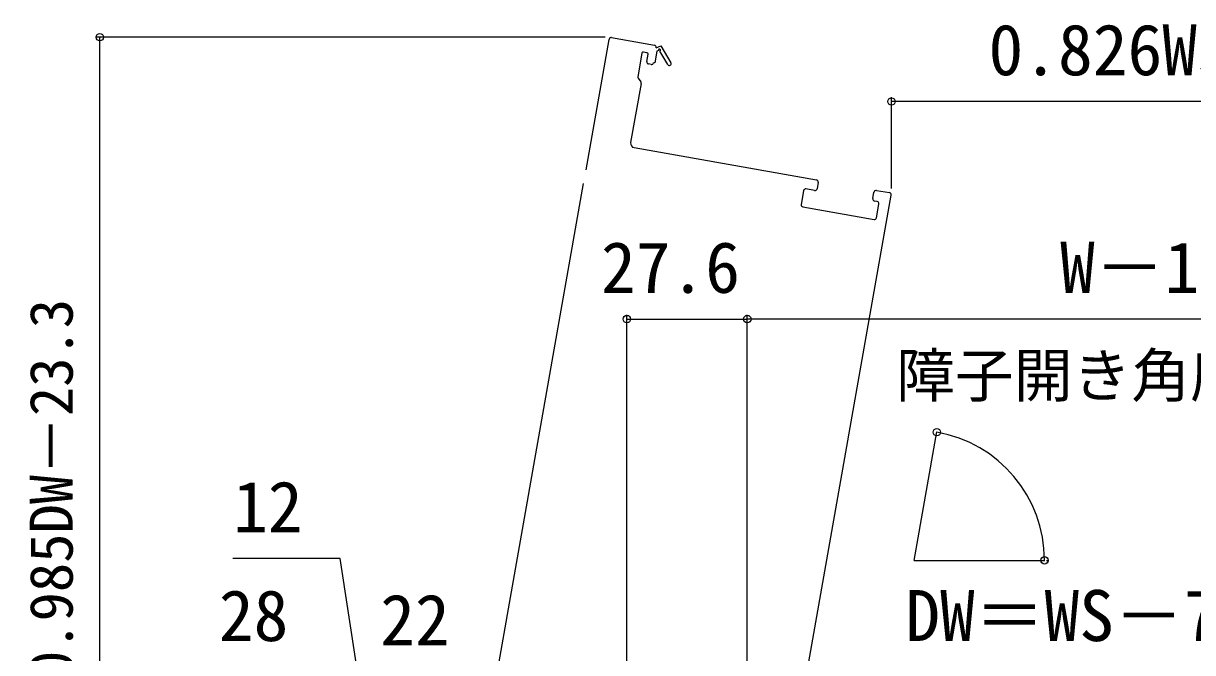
# Model space of a CAD drawing. Units: millimetres, scale not verified. Extents: x -700 to 700, y -1043 to 1036.
# Drawn here: x -396.1 to -127.6, y -71.6 to 72.9 of the extents above; entities that cross this region are included whole.
import ezdxf
from ezdxf.enums import TextEntityAlignment as Align

# ---------------------------------------------------------------- set-up
doc = ezdxf.new("R2010")
doc.units = ezdxf.units.MM
doc.header["$LTSCALE"] = 6
doc.layers.add('0-4_YKK_12', color=2, linetype='Continuous')
doc.layers.add('0-7_YKK_D', color=6, linetype='Continuous')
doc.styles.add('ＭＳ ゴシック', font='')
doc.styles.get('ＭＳ ゴシック').set_extended_font_data('MS Gothic')

msp = doc.modelspace()

# ---------------------------------------------------------------- linework, layer by layer
at = {"layer": '0-4_YKK_12'}
for p, q in [((-266.891, 39.302), (-261.609, 69.262)), ((-261.029, 69.667), (-251.181, 67.931)), ((-254.043, 66.1), (-254.997, 60.69)), ((-252.907, 66.204), (-253.695, 66.343)), ((-252.959, 64.183), (-252.664, 65.857)), ((-248.114, 63.471), (-249.918, 66.551)), ((-251.963, 63.499), (-252.554, 63.603)), ((-254.257, 59.124), (-256.653, 45.54)), ((-254.914, 60.317), (-254.34, 59.498)), ((-255.841, 44.382), (-213.987, 37.002)), ((-302.885, -164.843), (-267.447, 36.15)), ((-213.581, 36.423), (-213.842, 34.946)), ((-229.781, -153.363), (-196.838, 33.478)), ((-216.97, 34.482), (-217.526, 31.33)), ((-214.421, 34.54), (-216.391, 34.887)), ((-201.039, 32.688), (-200.779, 34.166)), ((-200.2, 34.571), (-197.245, 34.05)), ((-217.12, 30.751), (-200.772, 27.869)), ((-200.043, 32.005), (-200.634, 32.109)), ((-200.193, 28.274), (-199.637, 31.426)), ((-191.561, -50.437), (-186.351, -20.893)), ((-191.561, -50.437), (-161.561, -50.437))]:
    msp.add_line(p, q, dxfattribs=at)
for points in [[(-250.776, 67.352), (-249.691, 67.746), (-247.424, 63.876)], [(-250.279, 66.681), (-250.611, 66.56), (-251.088, 63.853), (-251.383, 63.905)]]:
    msp.add_lwpolyline(points, dxfattribs=at)
for centre, radius, start, end in [((-261.116, 69.175), 0.5, 80, 170), ((-251.268, 67.438), 0.5, 350, 80), ((-253.747, 66.048), 0.3, 80, 170), ((-252.959, 65.909), 0.3, 350, 80), ((-250.044, 66.767), 0.25, 300.35703, 200), ((-252.467, 64.096), 0.5, 170, 260), ((-251.876, 63.992), 0.5, 260, 350), ((-247.769, 63.674), 0.4, 210.35703, 30.35703), ((-254.504, 60.604), 0.5, 170, 215), ((-254.75, 59.211), 0.5, 350, 35), ((-255.668, 45.366), 1, 170, 260), ((-214.334, 35.033), 0.5, 260, 350), ((-214.074, 36.51), 0.5, 350, 80), ((-216.477, 34.395), 0.5, 80, 170), ((-200.547, 32.601), 0.5, 170, 260), ((-200.286, 34.079), 0.5, 80, 170), ((-197.332, 33.558), 0.5, 350, 80), ((-217.033, 31.244), 0.5, 170, 260), ((-200.13, 31.512), 0.5, 350, 80), ((-200.685, 28.361), 0.5, 260, 350)]:
    msp.add_arc(centre, radius, start, end, dxfattribs=at)
at = {"layer": '0-7_YKK_D'}
for p, q in [((-262.522, 69.754), (-379.507, 69.754)), ((-378.507, -142), (-378.507, 69.754)), ((-196.753, 34.963), (-196.753, 55.998)), ((4.496, 54.998), (-196.753, 54.998)), ((-257.507, -254.7), (-257.507, 5.998)), ((-229.867, -152.855), (-229.867, 5.998)), ((-229.867, -152.855), (-229.867, 5.998)), ((-257.507, 4.998), (-229.867, 4.998)), ((4.493, 4.998), (-229.867, 4.998)), ((-161.145, -50.437), (-160.645, -50.437))]:
    msp.add_line(p, q, dxfattribs=at)
msp.add_lwpolyline([(-319.507, -75.002), (-323.327, -50.002), (-347.963, -50.002)], dxfattribs=at)
for centre in [(-378.507, 69.754), (-196.753, 54.998), (-257.507, 4.998), (-229.867, 4.998), (-229.867, 4.998), (-186.366, -20.976), (-161.645, -50.437)]:
    msp.add_circle(centre, 0.85, dxfattribs=at)
msp.add_arc((-191.561, -50.437), 29.916, 0, 80.00003, dxfattribs=at)

# ---------------------------------------------------------------- texts
at = {"layer": '0-7_YKK_D', "style": 'ＭＳ ゴシック'}
for s, p in [('0.826WS－143.3', (-174.492, 57.498)), ('27.6', (-263.46, 7.498)), ('W－163.6', (-158.051, 7.498)), ('12', (-347.917, -47.502)), ('28', (-351.188, -72.502)), ('22', (-314.143, -73.502)), ('DW＝WS－70', (-193.596, -72.502))]:
    msp.add_text(s, height=11.73, dxfattribs=at).set_placement(p, align=Align.BOTTOM_LEFT)
for s, rotation, p in [('ドア出幅＝0.985DW－23.3', 90, (-381.771, -145.431)), ('障子開き角度80°', 0.006, (-195.7, -15.873))]:
    msp.add_text(s, height=9.897, rotation=rotation, dxfattribs=at).set_placement(p, align=Align.BOTTOM_LEFT)

doc.saveas('drawing.dxf')
